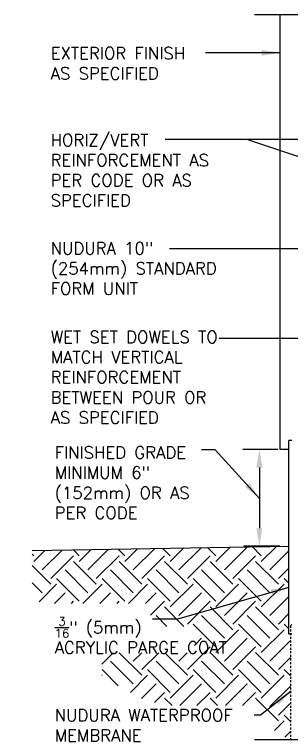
# Model space of a CAD drawing. Header units: inches. Extents: x 94.5 to 143.2, y -16.2 to 57.2.
# Drawn here: x 94.52 to 111.73, y 11.08 to 56.21 of the extents above; entities that cross this region are included whole.
import ezdxf

# ---------------------------------------------------------------- set-up
doc = ezdxf.new("R2010")
doc.units = ezdxf.units.IN
doc.header["$LTSCALE"] = 0.5
doc.header["$MEASUREMENT"] = 0
doc.linetypes.add('DASHED2', pattern=[0.375, 0.25, -0.125])
for name, color, linetype in [('HATCH', 12, 'Continuous'), ('LINE50', 5, 'Continuous'), ('LINE9', 9, 'Continuous'), ('TEXT', 4, 'Continuous')]:
    doc.layers.add(name, color=color, linetype=linetype)
doc.styles.add('DIM', font='romans.shx', dxfattribs={"width": 0.7})
doc.styles.add('ROMANS', font='romans.shx', dxfattribs={"height": 1.125})
doc.dimstyles.new('ext_12', dxfattribs={"dimscale": 12, "dimtxt": 0.09375, "dimasz": 0.09375, "dimexe": 0.09375, "dimexo": 0.0625, "dimgap": 0.0625, "dimtad": 1, "dimdec": 1, "dimzin": 3, "dimdsep": 46, "dimlunit": 4, "dimtxsty": 'DIM', "dimcen": 0.09, "dimdle": 0.09375, "dimclrt": 4, "dimadec": 0, "dimazin": 0, "dimtfac": 1, "dimtdec": 1, "dimtmove": 2, "dimatfit": 3, "dimfxl": 1, "dimfrac": 2, "dimtolj": 1, "dimtzin": 0, "dimarcsym": 0})

msp = doc.modelspace()

# ---------------------------------------------------------------- hatches: boundary and pattern name
at = {"layer": 'HATCH'}
h = msp.add_hatch(dxfattribs=at)
h.set_pattern_fill('EARTH', color=256, scale=8, angle=45, style=0)
h.set_pattern_definition([(45, (11.9205, -89.1115), (2e-16, 2.828427), [2, -2]), (45, (11.3902, -88.5812), (2e-16, 2.828427), [2, -2]), (45, (10.8598, -88.0508), (2e-16, 2.828427), [2, -2]), (135, (10.8598, -87.6973), (-2.828427, 4e-16), [2, -2]), (135, (11.3902, -87.167), (-2.828427, 4e-16), [2, -2]), (135, (11.9205, -86.6366), (-2.828427, 4e-16), [2, -2])])
h.paths.add_polyline_path([(94.532, 21.023), (94.532, 21.023), (94.521, 21.031)])
h.paths.add_polyline_path([(95.621, 22.93), (95.621, 20.147), (95.632, 20.137), (95.659, 20.112), (95.687, 20.088), (95.714, 20.064), (95.741, 20.039), (95.768, 20.014), (95.796, 19.99), (95.823, 19.965), (95.85, 19.94), (95.877, 19.915), (95.903, 19.89), (95.93, 19.865), (95.957, 19.84), (95.984, 19.815), (96.01, 19.79), (96.037, 19.765), (96.063, 19.739), (96.09, 19.714), (96.116, 19.688), (96.142, 19.663), (96.149, 19.656), (102.979, 19.656), (102.979, 18.228), (105.699, 18.228), (105.699, 16.595), (99.941, 16.595), (99.941, 15.096), (102.639, 13.617), (102.674, 13.61), (102.709, 13.602), (102.745, 13.595), (102.78, 13.587), (102.815, 13.58), (102.85, 13.572), (102.885, 13.565), (102.92, 13.557), (102.956, 13.55), (102.991, 13.542), (103.026, 13.535), (103.061, 13.527), (103.096, 13.519), (103.13, 13.512), (103.165, 13.504), (103.2, 13.496), (103.235, 13.489), (103.27, 13.481), (103.304, 13.473), (103.339, 13.466), (103.374, 13.458), (103.408, 13.45), (103.443, 13.442), (103.477, 13.434), (103.512, 13.427), (103.546, 13.419), (103.581, 13.411), (103.615, 13.403), (103.65, 13.395), (103.684, 13.388), (103.718, 13.38), (103.752, 13.372), (103.787, 13.364), (103.821, 13.356), (103.855, 13.348), (103.889, 13.34), (103.923, 13.333), (103.957, 13.325), (103.991, 13.317), (104.025, 13.309), (104.028, 13.308), (109.417, 13.308), (110.291, 12.039), (111.498, 11.213), (111.663, 11.213), (111.663, 17.768), (111.569, 17.768), (111.569, 23.209)])

# ---------------------------------------------------------------- linework, layer by layer
at = {"layer": 'LINE50'}
msp.add_line((95.621, 22.93), (111.569, 23.209), dxfattribs=at)
at = {"layer": 'LINE9'}
for p, q in [((109.439, 56.213), (118.257, 56.213)), ((111.007, 56.213), (111.007, 29.213)), ((111.569, 17.772), (111.569, 29.772)), ((111.757, 29.772), (111.569, 29.772)), ((111.569, 29.213), (111.007, 29.213)), ((111.569, 17.772), (111.757, 17.772)), ((109.439, 11.213), (118.257, 11.213))]:
    msp.add_line(p, q, dxfattribs=at)
at = {"layer": 'LINE9', "linetype": 'DASHED2'}
for q in [(111.757, 18.348), (111.663, 11.213)]:
    msp.add_line((111.663, 18.254), q, dxfattribs=at)
at = {"layer": 'TEXT'}
for p, q in [((110.882, 29.213), (108.697, 29.213)), ((109.736, 28.088), (109.736, 24.324)), ((111.005, 23.199), (108.776, 23.199))]:
    msp.add_line(p, q, dxfattribs=at)
for points in [[(109.548, 28.088), (109.923, 28.088), (109.736, 29.213)], [(109.547, 24.324), (109.922, 24.324), (109.735, 23.199)]]:
    msp.add_solid(points, dxfattribs=at)

# ---------------------------------------------------------------- texts
at = {"layer": 'TEXT', "char_height": 0.75, "attachment_point": 4, "style": 'ROMANS'}
for s, insert, width in [('EXTERIOR FINISH\\PAS SPECIFIED', (96.766, 53.182), 11.74859), ('HORIZ/VERT REINFORCEMENT AS PER CODE OR AS SPECIFIED', (96.766, 46.544), 11.74859), ('NUDURA 10" (254mm) STANDARD FORM UNIT', (96.766, 40.45), 11.74859), ('WET SET DOWELS TO MATCH VERTICAL REINFORCEMENT BETWEEN POUR OR AS SPECIFIED', (96.766, 33.693), 11.74859), ('FINISHED GRADE MINIMUM 6" (152mm) OR AS PER CODE', (97.016, 27.145), 10.75183), ('\\A1;{\\H0.7x;\\S3/16;}" (5mm) \\PACRYLIC PARGE COAT', (97.016, 17.664), 11.74859), ('\\A1;NUDURA WATERPROOF MEMBRANE', (97.016, 12.082), 12.78313)]:
    msp.add_mtext(s, dxfattribs=dict(at, insert=insert, width=width))

# ---------------------------------------------------------------- leaders
at = {"layer": 'TEXT'}
for points, override in [([(111.007, 53.838), (106.38, 53.838)], {"dimtad": 0}), ([(119.399, 48.458), (108.963, 48.458), (103.888, 48.458)], {"dimgap": 0.0625, "dimtad": 0}), ([(121.471, 44.283), (108.963, 48.458), (103.888, 48.458)], {"dimgap": 0.0625, "dimtad": 0}), ([(113.658, 41.657), (106.762, 41.657), (104.154, 41.657)], {"dimgap": 0.0625, "dimtad": 0}), ([(117.152, 36.093), (107.243, 36.093)], {"dimtad": 0}), ([(111.569, 20.649), (104.657, 18.681), (103.094, 18.681)], {"dimgap": 0.0625, "dimtad": 0}), ([(111.702, 14.195), (109.803, 12.715), (109.415, 12.715)], {"dimgap": 0.0625, "dimtad": 0})]:
    msp.add_leader(points, dimstyle='ext_12', override=override, dxfattribs=at)
msp.add_leader([(109.736, 26.175), (106.994, 29.183), (106.133, 29.183)], dimstyle='ext_12', dxfattribs=at)

doc.saveas('drawing.dxf')
